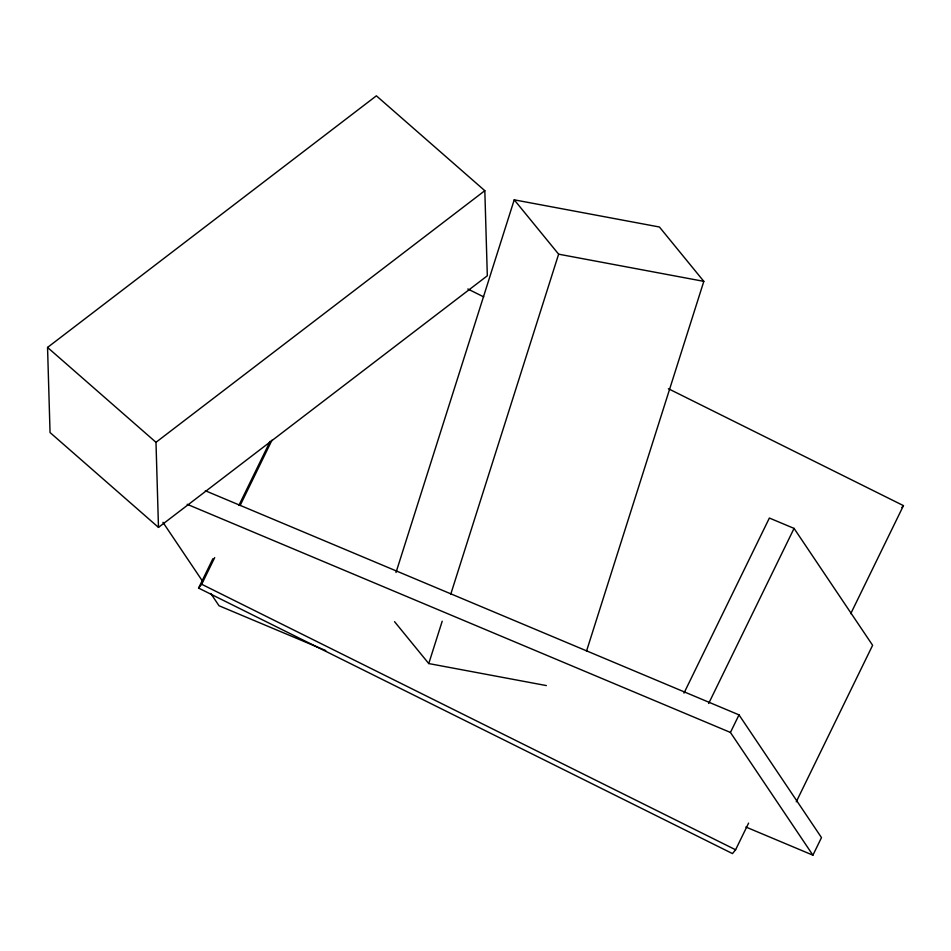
<?xml version="1.0" encoding="UTF-8"?>
<svg xmlns="http://www.w3.org/2000/svg" width="951" height="951" viewBox="0 0 951 951"><rect width="100%" height="100%" fill="white"/><g stroke="black" fill="none" stroke-linecap="round" stroke-linejoin="round"><path stroke-width="1.43" d="M396.008 572.502L514.229 199.829L659.423 227.004L703.823 281.353L586.494 651.209M546.361 685.576L428.758 663.56L442.203 621.205M450.703 594.387L558.629 254.179L514.229 199.829M748.603 823.102L735.598 849.778L732.484 853.582L198.581 588.075L212.893 558.724M238.915 505.361L270.143 441.335M198.581 588.075L201.695 584.271L214.7 557.583M240.08 505.563L271.95 440.206M683.983 693.113L769.371 518.033L794.061 528.399L872.614 645.289L796.272 801.8M708.661 703.478L794.061 528.399M739.01 714.879L821.486 837.593L812.915 855.175L730.439 732.448L739.01 714.879L205.333 490.74M850.753 613.68L903.45 505.623L668.375 388.721M901.893 507.525L903.45 505.623M47.55 347.436L376.382 95.825L484.82 190.687L487.316 275.79L158.484 527.401L50.046 432.539L47.55 347.436L155.988 442.298L158.484 527.401M155.988 442.298L484.82 190.687M558.629 254.179L703.823 281.353M187.181 504.292L730.439 732.448M325.765 650.579L219.027 605.751L210.777 593.472M745.857 827.013L812.915 855.175M467.821 288.985L483.762 296.914M201.695 584.271L735.598 849.778M394.534 621.657L428.758 663.56M162.942 522.301L202.539 581.204"/></g></svg>
